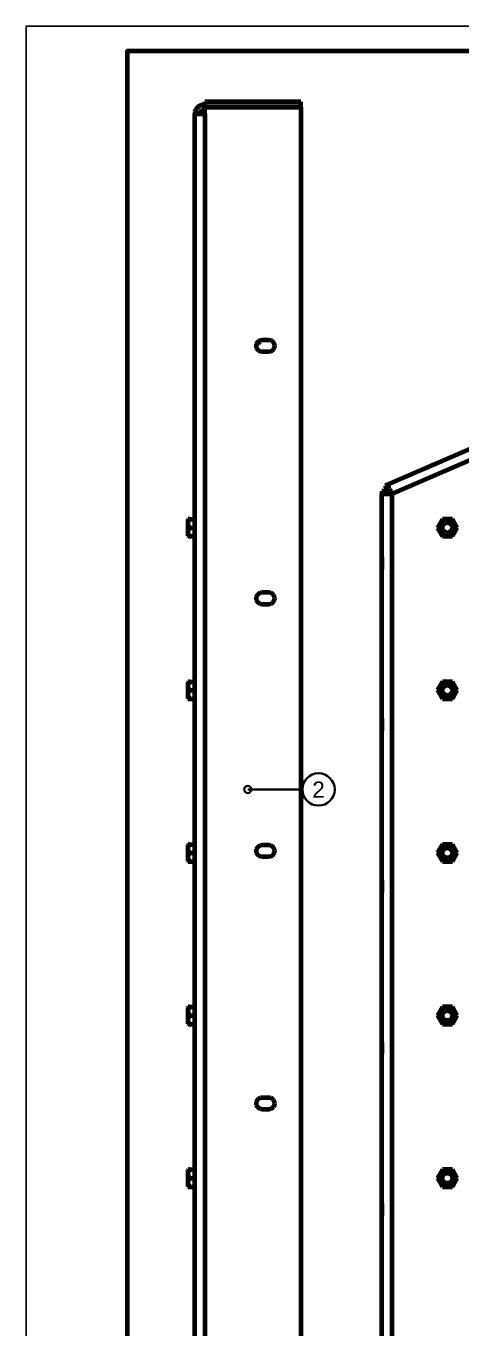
# Model space of a CAD drawing. Header units: millimetres. Extents: x 0 to 599, y 0 to 420.
# Drawn here: x 0 to 86.2, y 162 to 420 of the extents above; entities that cross this region are included whole.
import ezdxf
from ezdxf.enums import TextEntityAlignment as Align

# ---------------------------------------------------------------- set-up
doc = ezdxf.new("R2010")
doc.units = ezdxf.units.MM
doc.styles.add('GOST', font='Arial')

msp = doc.modelspace()

# ---------------------------------------------------------------- linework, layer by layer
at = {"color": 1, "lineweight": 70}
for p, q in [((33.41, 402.99), (33.37, 402.63)), ((33.37, 149.68), (33.37, 402.63)), ((33.37, 402.63), (33.38, 402.63)), ((33.38, 402.63), (33.42, 402.63)), ((33.52, 403.33), (33.41, 402.99)), ((33.42, 402.63), (33.48, 402.63)), ((33.48, 402.63), (33.57, 402.63)), ((33.71, 403.65), (33.52, 403.33)), ((33.57, 402.63), (33.68, 402.63)), ((33.68, 402.63), (33.81, 402.63)), ((33.96, 403.93), (33.71, 403.65)), ((33.81, 402.63), (33.96, 402.63)), ((34.26, 404.16), (33.96, 403.93)), ((33.96, 402.63), (34.12, 402.63)), ((34.12, 402.63), (34.31, 402.63)), ((34.6, 404.33), (34.26, 404.16)), ((34.31, 402.63), (34.5, 402.63)), ((34.37, 402.63), (34.39, 402.81)), ((34.39, 402.81), (34.45, 402.98)), ((34.45, 402.98), (34.54, 403.14)), ((34.5, 402.63), (34.71, 402.63)), ((34.54, 403.14), (34.66, 403.28)), ((34.98, 404.43), (34.6, 404.33)), ((34.66, 403.28), (34.81, 403.4)), ((34.71, 402.63), (34.92, 402.63)), ((34.81, 403.4), (34.99, 403.48)), ((34.92, 402.63), (35.15, 402.63)), ((35.37, 404.47), (34.98, 404.43)), ((34.99, 403.48), (35.17, 403.53)), ((35.15, 402.63), (35.37, 402.63)), ((35.17, 403.53), (35.37, 403.55)), ((54.37, 405), (35.37, 405)), ((35.37, 404.08), (35.37, 405)), ((35.37, 403.97), (35.37, 404.08)), ((35.37, 404.08), (54.37, 404.08)), ((35.37, 402.63), (35.37, 403.97)), ((35.37, 403.97), (54.37, 403.97)), ((35.37, 402.63), (35.37, 149.68)), ((54.37, 404.08), (54.37, 405)), ((54.37, 403.97), (54.37, 404.08)), ((54.37, 403.97), (54.37, 149.68)), ((71.58, 329.2), (245.58, 404.47)), ((246.37, 402.63), (72.37, 327.36)), ((45.57, 356.68), (45.63, 357.05)), ((45.63, 356.31), (45.57, 356.68)), ((45.84, 357.07), (45.61, 356.99)), ((45.63, 357.05), (45.8, 357.38)), ((45.8, 355.97), (45.63, 356.31)), ((45.8, 357.38), (46.06, 357.65)), ((46.02, 357.16), (45.84, 357.07)), ((46.13, 357.27), (46.02, 357.16)), ((46.03, 357.62), (46.13, 357.51)), ((46.06, 357.65), (46.4, 357.82)), ((46.13, 357.51), (46.17, 357.39)), ((46.17, 357.39), (46.13, 357.27)), ((46.4, 357.82), (46.77, 357.88)), ((46.77, 357.88), (47.97, 357.88)), ((47.97, 357.88), (48.34, 357.82)), ((48.34, 357.82), (48.68, 357.65)), ((48.68, 357.65), (48.94, 357.38)), ((48.94, 357.38), (49.11, 357.05)), ((49.11, 356.31), (48.94, 355.97)), ((49.11, 357.05), (49.17, 356.68)), ((49.17, 356.68), (49.11, 356.31)), ((46.06, 355.71), (45.8, 355.97)), ((46.4, 355.54), (46.06, 355.71)), ((46.77, 355.48), (46.4, 355.54)), ((47.97, 355.48), (46.77, 355.48)), ((48.34, 355.54), (47.97, 355.48)), ((48.68, 355.71), (48.34, 355.54)), ((48.94, 355.97), (48.68, 355.71)), ((79.89, 332.79), (79.65, 332.69)), ((80.13, 332.9), (79.89, 332.79)), ((80.38, 333.01), (80.13, 332.9)), ((80.61, 333.11), (80.38, 333.01)), ((80.82, 333.2), (80.61, 333.11)), ((80.99, 333.27), (80.82, 333.2)), ((81.12, 333.33), (80.99, 333.27)), ((81.21, 333.36), (81.12, 333.33)), ((81.23, 333.38), (81.21, 333.36)), ((79.06, 332.44), (79.03, 332.42)), ((79.14, 332.47), (79.06, 332.44)), ((79.27, 332.53), (79.14, 332.47)), ((79.45, 332.6), (79.27, 332.53)), ((79.65, 332.69), (79.45, 332.6)), ((71.37, 327.9), (70.37, 327.9)), ((70.37, 327.9), (70.37, 327.36)), ((71.58, 329.2), (71.08, 328.98)), ((71.48, 328.07), (71.08, 328.98)), ((71.37, 327.36), (71.37, 327.9)), ((71.97, 328.28), (71.48, 328.07)), ((71.58, 329.19), (71.58, 329.2)), ((71.6, 329.15), (71.58, 329.19)), ((71.62, 329.1), (71.6, 329.15)), ((71.65, 329.02), (71.62, 329.1)), ((71.7, 328.92), (71.65, 329.02)), ((71.75, 328.8), (71.7, 328.92)), ((71.81, 328.66), (71.75, 328.8)), ((71.87, 328.51), (71.81, 328.66)), ((71.95, 328.34), (71.87, 328.51)), ((72.03, 328.16), (71.95, 328.34)), ((72.11, 327.97), (72.03, 328.16)), ((72.19, 327.77), (72.11, 327.97)), ((72.28, 327.57), (72.19, 327.77)), ((70.37, 134.68), (70.37, 327.36)), ((70.37, 327.36), (70.38, 327.36)), ((70.38, 327.36), (70.42, 327.36)), ((70.42, 327.36), (70.48, 327.36)), ((70.48, 327.36), (70.57, 327.36)), ((70.57, 327.36), (70.68, 327.36)), ((70.68, 327.36), (70.81, 327.36)), ((70.81, 327.36), (70.96, 327.36)), ((70.96, 327.36), (71.12, 327.36)), ((71.12, 327.36), (71.31, 327.36)), ((71.31, 327.36), (71.5, 327.36)), ((71.5, 327.36), (71.71, 327.36)), ((71.71, 327.36), (71.92, 327.36)), ((71.92, 327.36), (72.15, 327.36)), ((72.15, 327.36), (72.37, 327.36)), ((72.37, 327.36), (72.28, 327.57)), ((72.37, 327.36), (72.37, 134.68)), ((32, 322.3), (32.08, 322.38)), ((32, 322.3), (32, 322.29)), ((32, 322.29), (32, 322.26)), ((32, 322.26), (32, 322.21)), ((32, 322.21), (32, 322.14)), ((32, 322.14), (32, 322.05)), ((32, 322.05), (32, 321.95)), ((32, 321.95), (32, 321.82)), ((32, 321.82), (32, 321.69)), ((32, 321.69), (32, 321.54)), ((32, 321.54), (32, 321.38)), ((32, 321.38), (32, 321.21)), ((32, 321.21), (32, 321.04)), ((32, 321.04), (32, 320.86)), ((32, 320.86), (32, 320.68)), ((32, 320.68), (32, 320.49)), ((32, 320.49), (32, 320.32)), ((32, 320.32), (32, 320.14)), ((32, 320.14), (32, 319.97)), ((32, 319.97), (32, 319.81)), ((32.14, 322.38), (32.08, 322.38)), ((32.08, 322.38), (32.14, 322.38)), ((32.14, 322.38), (32.08, 322.38)), ((32.08, 322.38), (32.14, 322.38)), ((32.14, 322.38), (32.08, 322.38)), ((32.08, 322.38), (32.14, 322.38)), ((32.14, 322.38), (32.08, 322.38)), ((32.08, 322.38), (32.14, 322.38)), ((32.14, 322.38), (32.08, 322.38)), ((32.08, 322.38), (32.14, 322.38)), ((32.14, 322.38), (32.08, 322.38)), ((32.08, 322.38), (32.14, 322.38)), ((32.08, 321.53), (32.14, 321.93)), ((32.14, 321.12), (32.08, 321.53)), ((32.08, 319.83), (32.14, 320.23)), ((32.22, 322.38), (32.14, 322.38)), ((32.14, 322.38), (32.22, 322.38)), ((32.14, 321.93), (32.34, 322.38)), ((32.22, 322.38), (32.14, 322.38)), ((32.14, 322.38), (32.22, 322.38)), ((32.22, 322.38), (32.14, 322.38)), ((32.14, 322.38), (32.22, 322.38)), ((32.22, 322.38), (32.14, 322.38)), ((32.14, 322.38), (32.22, 322.38)), ((32.22, 322.38), (32.14, 322.38)), ((32.14, 322.38), (32.22, 322.38)), ((32.22, 322.38), (32.14, 322.38)), ((32.14, 322.38), (32.22, 322.38)), ((32.34, 320.68), (32.14, 321.12)), ((32.14, 320.23), (32.34, 320.68)), ((32.34, 322.38), (32.22, 322.38)), ((32.22, 322.38), (32.34, 322.38)), ((32.34, 322.38), (32.22, 322.38)), ((32.22, 322.38), (32.34, 322.38)), ((32.34, 322.38), (32.22, 322.38)), ((32.22, 322.38), (32.34, 322.38)), ((32.34, 322.38), (32.22, 322.38)), ((32.22, 322.38), (32.34, 322.38)), ((32.34, 322.38), (32.22, 322.38)), ((32.22, 322.38), (32.34, 322.38)), ((32.34, 322.38), (32.22, 322.38)), ((32.22, 322.38), (32.34, 322.38)), ((32.34, 322.38), (33.37, 322.38)), ((32.34, 320.68), (33.37, 320.68)), ((82.39, 322.38), (81.41, 320.68)), ((81.41, 320.68), (82.39, 318.98)), ((81.76, 320.9), (81.88, 321.32)), ((81.76, 320.46), (81.76, 320.9)), ((81.88, 320.03), (81.76, 320.46)), ((81.88, 321.32), (82.11, 321.7)), ((82.11, 319.65), (81.88, 320.03)), ((82.11, 321.7), (82.43, 322)), ((84.35, 322.38), (82.39, 322.38)), ((82.39, 320.85), (82.5, 321.18)), ((82.39, 320.5), (82.39, 320.85)), ((82.5, 320.18), (82.39, 320.5)), ((82.43, 322), (82.83, 322.21)), ((82.5, 321.18), (82.73, 321.44)), ((82.73, 319.91), (82.5, 320.18)), ((82.73, 321.44), (83.03, 321.62)), ((83.03, 319.74), (82.73, 319.91)), ((82.83, 322.21), (83.26, 322.3)), ((83.03, 321.62), (83.37, 321.68)), ((83.26, 322.3), (83.7, 322.27)), ((83.37, 321.68), (83.71, 321.62)), ((83.7, 322.27), (84.12, 322.12)), ((83.71, 321.62), (84.01, 321.44)), ((84.01, 319.91), (83.71, 319.74)), ((84.01, 321.44), (84.24, 321.18)), ((84.24, 320.18), (84.01, 319.91)), ((84.12, 322.12), (84.48, 321.86)), ((84.24, 321.18), (84.35, 320.85)), ((84.35, 320.5), (84.24, 320.18)), ((85.33, 320.68), (84.35, 322.38)), ((84.35, 320.85), (84.35, 320.5)), ((84.35, 318.98), (85.33, 320.68)), ((84.48, 321.86), (84.76, 321.52)), ((84.76, 321.52), (84.93, 321.11)), ((84.93, 320.24), (84.76, 319.83)), ((84.93, 321.11), (84.99, 320.68)), ((84.99, 320.68), (84.93, 320.24)), ((32, 319.81), (32, 319.66)), ((32, 319.66), (32, 319.53)), ((32, 319.53), (32, 319.41)), ((32, 319.41), (32, 319.3)), ((32, 319.3), (32, 319.21)), ((32, 319.21), (32, 319.14)), ((32, 319.14), (32, 319.09)), ((32, 319.09), (32, 319.06)), ((32, 319.06), (32, 319.05)), ((32, 319.05), (32.08, 318.98)), ((32.14, 319.42), (32.08, 319.83)), ((32.14, 318.98), (32.08, 318.98)), ((32.08, 318.98), (32.14, 318.98)), ((32.14, 318.98), (32.08, 318.98)), ((32.08, 318.98), (32.14, 318.98)), ((32.14, 318.98), (32.08, 318.98)), ((32.08, 318.98), (32.14, 318.98)), ((32.14, 318.98), (32.08, 318.98)), ((32.08, 318.98), (32.14, 318.98)), ((32.14, 318.98), (32.08, 318.98)), ((32.08, 318.98), (32.14, 318.98)), ((32.14, 318.98), (32.08, 318.98)), ((32.08, 318.98), (32.14, 318.98)), ((32.34, 318.98), (32.14, 319.42)), ((32.22, 318.98), (32.14, 318.98)), ((32.14, 318.98), (32.22, 318.98)), ((32.22, 318.98), (32.14, 318.98)), ((32.14, 318.98), (32.22, 318.98)), ((32.22, 318.98), (32.14, 318.98)), ((32.14, 318.98), (32.22, 318.98)), ((32.22, 318.98), (32.14, 318.98)), ((32.14, 318.98), (32.22, 318.98)), ((32.22, 318.98), (32.14, 318.98)), ((32.14, 318.98), (32.22, 318.98)), ((32.22, 318.98), (32.14, 318.98)), ((32.14, 318.98), (32.22, 318.98)), ((32.34, 318.98), (32.22, 318.98)), ((32.22, 318.98), (32.34, 318.98)), ((32.34, 318.98), (32.22, 318.98)), ((32.22, 318.98), (32.34, 318.98)), ((32.34, 318.98), (32.22, 318.98)), ((32.22, 318.98), (32.34, 318.98)), ((32.34, 318.98), (32.22, 318.98)), ((32.22, 318.98), (32.34, 318.98)), ((32.34, 318.98), (32.22, 318.98)), ((32.22, 318.98), (32.34, 318.98)), ((32.34, 318.98), (32.22, 318.98)), ((32.22, 318.98), (32.34, 318.98)), ((32.34, 318.98), (33.37, 318.98)), ((82.43, 319.35), (82.11, 319.65)), ((82.39, 318.98), (84.35, 318.98)), ((82.83, 319.15), (82.43, 319.35)), ((83.26, 319.06), (82.83, 319.15)), ((83.37, 319.68), (83.03, 319.74)), ((83.7, 319.09), (83.26, 319.06)), ((83.71, 319.74), (83.37, 319.68)), ((84.12, 319.24), (83.7, 319.09)), ((84.48, 319.49), (84.12, 319.24)), ((84.76, 319.83), (84.48, 319.49)), ((70.37, 314.85), (70.37, 314.88)), ((70.37, 314.88), (70.37, 314.85)), ((70.37, 314.76), (70.37, 314.85)), ((70.37, 314.85), (70.37, 314.76)), ((70.37, 314.61), (70.37, 314.76)), ((70.37, 314.76), (70.37, 314.61)), ((70.37, 314.42), (70.37, 314.61)), ((70.37, 314.61), (70.37, 314.42)), ((70.37, 314.2), (70.37, 314.42)), ((70.37, 314.42), (70.37, 314.2)), ((70.37, 313.94), (70.37, 314.2)), ((70.37, 314.2), (70.37, 313.94)), ((70.37, 313.68), (70.37, 313.94)), ((70.37, 313.94), (70.37, 313.68)), ((70.37, 313.41), (70.37, 313.68)), ((70.37, 313.68), (70.37, 313.41)), ((70.37, 313.16), (70.37, 313.41)), ((70.37, 313.41), (70.37, 313.16)), ((70.37, 312.93), (70.37, 313.16)), ((70.37, 313.16), (70.37, 312.93)), ((70.37, 312.74), (70.37, 312.93)), ((70.37, 312.93), (70.37, 312.74)), ((70.37, 312.6), (70.37, 312.74)), ((70.37, 312.74), (70.37, 312.6)), ((70.37, 312.51), (70.37, 312.6)), ((70.37, 312.6), (70.37, 312.51)), ((70.37, 312.48), (70.37, 312.51)), ((70.37, 312.51), (70.37, 312.48)), ((45.57, 306.68), (45.63, 307.05)), ((45.63, 307.05), (45.8, 307.38)), ((45.8, 307.38), (46.06, 307.65)), ((46.06, 307.65), (46.4, 307.82)), ((46.4, 307.82), (46.77, 307.88)), ((46.77, 307.88), (47.97, 307.88)), ((47.97, 307.88), (48.34, 307.82)), ((48.34, 307.82), (48.68, 307.65)), ((48.68, 307.65), (48.94, 307.38)), ((48.94, 307.38), (49.11, 307.05)), ((49.11, 307.05), (49.17, 306.68)), ((45.63, 306.31), (45.57, 306.68)), ((45.8, 305.97), (45.63, 306.31)), ((46.06, 305.71), (45.8, 305.97)), ((46.4, 305.54), (46.06, 305.71)), ((46.77, 305.48), (46.4, 305.54)), ((47.97, 305.48), (46.77, 305.48)), ((48.34, 305.54), (47.97, 305.48)), ((48.68, 305.71), (48.34, 305.54)), ((48.94, 305.97), (48.68, 305.71)), ((49.11, 306.31), (48.94, 305.97)), ((49.17, 306.68), (49.11, 306.31)), ((32, 290.1), (32.08, 290.18)), ((32, 290.1), (32, 290.09)), ((32, 290.09), (32, 290.06)), ((32, 290.06), (32, 290.01)), ((32, 290.01), (32, 289.94)), ((32, 289.94), (32, 289.85)), ((32, 289.85), (32, 289.75)), ((32, 289.75), (32, 289.62)), ((32, 289.62), (32, 289.49)), ((32, 289.49), (32, 289.34)), ((32, 289.34), (32, 289.18)), ((32, 289.18), (32, 289.01)), ((32, 289.01), (32, 288.84)), ((32.14, 290.18), (32.08, 290.18)), ((32.08, 290.18), (32.14, 290.18)), ((32.14, 290.18), (32.08, 290.18)), ((32.08, 290.18), (32.14, 290.18)), ((32.08, 289.33), (32.14, 289.73)), ((32.14, 288.92), (32.08, 289.33)), ((32.22, 290.18), (32.14, 290.18)), ((32.14, 290.18), (32.22, 290.18)), ((32.14, 289.73), (32.34, 290.18)), ((32.22, 290.18), (32.14, 290.18)), ((32.14, 290.18), (32.22, 290.18)), ((32.34, 290.18), (32.22, 290.18)), ((32.22, 290.18), (32.34, 290.18)), ((32.34, 290.18), (32.22, 290.18)), ((32.22, 290.18), (32.34, 290.18)), ((32.34, 290.18), (33.37, 290.18)), ((82.39, 290.18), (81.41, 288.48)), ((81.76, 288.7), (81.88, 289.12)), ((81.88, 289.12), (82.11, 289.5)), ((82.11, 289.5), (82.43, 289.8)), ((84.35, 290.18), (82.39, 290.18)), ((82.39, 288.65), (82.5, 288.98)), ((82.43, 289.8), (82.83, 290.01)), ((82.5, 288.98), (82.73, 289.24)), ((82.73, 289.24), (83.03, 289.42)), ((82.83, 290.01), (83.26, 290.1)), ((83.03, 289.42), (83.37, 289.48)), ((83.26, 290.1), (83.7, 290.07)), ((83.37, 289.48), (83.71, 289.42)), ((83.7, 290.07), (84.12, 289.92)), ((83.71, 289.42), (84.01, 289.24)), ((84.01, 289.24), (84.24, 288.98)), ((84.12, 289.92), (84.48, 289.66)), ((84.24, 288.98), (84.35, 288.65)), ((85.33, 288.48), (84.35, 290.18)), ((84.48, 289.66), (84.76, 289.32)), ((84.76, 289.32), (84.93, 288.91)), ((32, 288.84), (32, 288.66)), ((32, 288.66), (32, 288.48)), ((32, 288.48), (32, 288.29)), ((32, 288.29), (32, 288.12)), ((32, 288.12), (32, 287.94)), ((32, 287.94), (32, 287.77)), ((32, 287.77), (32, 287.61)), ((32, 287.61), (32, 287.46)), ((32, 287.46), (32, 287.33)), ((32, 287.33), (32, 287.21)), ((32, 287.21), (32, 287.1)), ((32, 287.1), (32, 287.01)), ((32, 287.01), (32, 286.94)), ((32, 286.94), (32, 286.89)), ((32, 286.89), (32, 286.86)), ((32, 286.86), (32, 286.85)), ((32, 286.85), (32.08, 286.78)), ((32.08, 287.63), (32.14, 288.03)), ((32.14, 287.22), (32.08, 287.63)), ((32.14, 286.78), (32.08, 286.78)), ((32.08, 286.78), (32.14, 286.78)), ((32.14, 286.78), (32.08, 286.78)), ((32.08, 286.78), (32.14, 286.78)), ((32.34, 288.48), (32.14, 288.92)), ((32.14, 288.03), (32.34, 288.48)), ((32.34, 286.78), (32.14, 287.22)), ((32.22, 286.78), (32.14, 286.78)), ((32.14, 286.78), (32.22, 286.78)), ((32.22, 286.78), (32.14, 286.78)), ((32.14, 286.78), (32.22, 286.78)), ((32.34, 286.78), (32.22, 286.78)), ((32.22, 286.78), (32.34, 286.78)), ((32.34, 286.78), (32.22, 286.78)), ((32.22, 286.78), (32.34, 286.78)), ((32.34, 288.48), (33.37, 288.48)), ((32.34, 286.78), (33.37, 286.78)), ((81.41, 288.48), (82.39, 286.78)), ((81.76, 288.26), (81.76, 288.7)), ((81.88, 287.83), (81.76, 288.26)), ((82.11, 287.45), (81.88, 287.83)), ((82.43, 287.15), (82.11, 287.45)), ((82.39, 288.3), (82.39, 288.65)), ((82.5, 287.98), (82.39, 288.3)), ((82.39, 286.78), (84.35, 286.78)), ((82.83, 286.95), (82.43, 287.15)), ((82.73, 287.71), (82.5, 287.98)), ((83.03, 287.54), (82.73, 287.71)), ((83.26, 286.86), (82.83, 286.95)), ((83.37, 287.48), (83.03, 287.54)), ((83.7, 286.89), (83.26, 286.86)), ((83.71, 287.54), (83.37, 287.48)), ((84.12, 287.04), (83.7, 286.89)), ((84.01, 287.71), (83.71, 287.54)), ((84.24, 287.98), (84.01, 287.71)), ((84.48, 287.29), (84.12, 287.04)), ((84.35, 288.3), (84.24, 287.98)), ((84.35, 288.65), (84.35, 288.3)), ((84.35, 286.78), (85.33, 288.48)), ((84.76, 287.63), (84.48, 287.29)), ((84.93, 288.04), (84.76, 287.63)), ((84.93, 288.91), (84.99, 288.48)), ((84.99, 288.48), (84.93, 288.04)), ((70.37, 282.85), (70.37, 282.88)), ((70.37, 282.88), (70.37, 282.85)), ((70.37, 282.76), (70.37, 282.85)), ((70.37, 282.85), (70.37, 282.76)), ((70.37, 282.61), (70.37, 282.76)), ((70.37, 282.76), (70.37, 282.61)), ((70.37, 282.42), (70.37, 282.61)), ((70.37, 282.61), (70.37, 282.42)), ((70.37, 282.2), (70.37, 282.42)), ((70.37, 282.42), (70.37, 282.2)), ((70.37, 281.94), (70.37, 282.2)), ((70.37, 282.2), (70.37, 281.94)), ((70.37, 281.68), (70.37, 281.94)), ((70.37, 281.94), (70.37, 281.68)), ((70.37, 281.41), (70.37, 281.68)), ((70.37, 281.68), (70.37, 281.41)), ((70.37, 281.16), (70.37, 281.41)), ((70.37, 281.41), (70.37, 281.16)), ((70.37, 280.93), (70.37, 281.16)), ((70.37, 281.16), (70.37, 280.93)), ((70.37, 280.74), (70.37, 280.93)), ((70.37, 280.93), (70.37, 280.74)), ((70.37, 280.6), (70.37, 280.74)), ((70.37, 280.74), (70.37, 280.6)), ((70.37, 280.51), (70.37, 280.6)), ((70.37, 280.6), (70.37, 280.51)), ((70.37, 280.48), (70.37, 280.51)), ((70.37, 280.51), (70.37, 280.48)), ((32, 257.9), (32.08, 257.98)), ((32.14, 257.98), (32.08, 257.98)), ((32.08, 257.98), (32.14, 257.98)), ((32.14, 257.98), (32.08, 257.98)), ((32.08, 257.98), (32.14, 257.98)), ((32.22, 257.98), (32.14, 257.98)), ((32.14, 257.98), (32.22, 257.98)), ((32.14, 257.53), (32.34, 257.98)), ((32.22, 257.98), (32.14, 257.98)), ((32.14, 257.98), (32.22, 257.98)), ((32.34, 257.98), (32.22, 257.98)), ((32.22, 257.98), (32.34, 257.98)), ((32.34, 257.98), (32.22, 257.98)), ((32.22, 257.98), (32.34, 257.98)), ((32.34, 257.98), (33.37, 257.98)), ((82.39, 257.98), (81.41, 256.28)), ((84.35, 257.98), (82.39, 257.98)), ((85.33, 256.28), (84.35, 257.98)), ((32, 257.9), (32, 257.89)), ((32, 257.89), (32, 257.86)), ((32, 257.86), (32, 257.81)), ((32, 257.81), (32, 257.74)), ((32, 257.74), (32, 257.65)), ((32, 257.65), (32, 257.55)), ((32, 257.55), (32, 257.42)), ((32, 257.42), (32, 257.29)), ((32, 257.29), (32, 257.14)), ((32, 257.14), (32, 256.98)), ((32, 256.98), (32, 256.81)), ((32, 256.81), (32, 256.64)), ((32, 256.64), (32, 256.46)), ((32, 256.46), (32, 256.28)), ((32, 256.28), (32, 256.09)), ((32, 256.09), (32, 255.92)), ((32, 255.92), (32, 255.74)), ((32, 255.74), (32, 255.57)), ((32, 255.57), (32, 255.41)), ((32, 255.41), (32, 255.26)), ((32.08, 257.13), (32.14, 257.53)), ((32.14, 256.72), (32.08, 257.13)), ((32.08, 255.43), (32.14, 255.83)), ((32.14, 255.02), (32.08, 255.43)), ((32.34, 256.28), (32.14, 256.72)), ((32.14, 255.83), (32.34, 256.28)), ((32.34, 256.28), (33.37, 256.28)), ((45.57, 256.68), (45.63, 257.05)), ((45.63, 256.31), (45.57, 256.68)), ((45.63, 257.05), (45.8, 257.38)), ((45.8, 255.97), (45.63, 256.31)), ((45.8, 257.38), (46.06, 257.65)), ((46.06, 255.71), (45.8, 255.97)), ((46.06, 257.65), (46.4, 257.82)), ((46.4, 255.54), (46.06, 255.71)), ((46.4, 257.82), (46.77, 257.88)), ((46.77, 255.48), (46.4, 255.54)), ((46.77, 257.88), (47.97, 257.88)), ((47.97, 255.48), (46.77, 255.48)), ((47.97, 257.88), (48.34, 257.82)), ((48.34, 255.54), (47.97, 255.48)), ((48.34, 257.82), (48.68, 257.65)), ((48.68, 255.71), (48.34, 255.54)), ((48.68, 257.65), (48.94, 257.38)), ((48.94, 255.97), (48.68, 255.71)), ((48.94, 257.38), (49.11, 257.05)), ((49.11, 256.31), (48.94, 255.97)), ((49.11, 257.05), (49.17, 256.68)), ((49.17, 256.68), (49.11, 256.31)), ((81.41, 256.28), (82.39, 254.58)), ((81.76, 256.5), (81.88, 256.92)), ((81.76, 256.06), (81.76, 256.5)), ((81.88, 255.63), (81.76, 256.06)), ((81.88, 256.92), (82.11, 257.3)), ((82.11, 255.25), (81.88, 255.63)), ((82.11, 257.3), (82.43, 257.6)), ((82.39, 256.45), (82.5, 256.78)), ((82.39, 256.1), (82.39, 256.45)), ((82.5, 255.78), (82.39, 256.1)), ((82.43, 257.6), (82.83, 257.81)), ((82.5, 256.78), (82.73, 257.04)), ((82.73, 255.51), (82.5, 255.78)), ((82.73, 257.04), (83.03, 257.22)), ((83.03, 255.34), (82.73, 255.51)), ((82.83, 257.81), (83.26, 257.9)), ((83.03, 257.22), (83.37, 257.28)), ((83.26, 257.9), (83.7, 257.87)), ((83.37, 257.28), (83.71, 257.22)), ((83.7, 257.87), (84.12, 257.72)), ((83.71, 257.22), (84.01, 257.04)), ((84.01, 255.51), (83.71, 255.34)), ((84.01, 257.04), (84.24, 256.78)), ((84.24, 255.78), (84.01, 255.51)), ((84.12, 257.72), (84.48, 257.46)), ((84.24, 256.78), (84.35, 256.45)), ((84.35, 256.1), (84.24, 255.78)), ((84.35, 256.45), (84.35, 256.1)), ((84.35, 254.58), (85.33, 256.28)), ((84.48, 257.46), (84.76, 257.12)), ((84.76, 255.43), (84.48, 255.09)), ((84.76, 257.12), (84.93, 256.71)), ((84.93, 255.84), (84.76, 255.43)), ((84.93, 256.71), (84.99, 256.28)), ((84.99, 256.28), (84.93, 255.84)), ((32, 255.26), (32, 255.13)), ((32, 255.13), (32, 255.01)), ((32, 255.01), (32, 254.9)), ((32, 254.9), (32, 254.81)), ((32, 254.81), (32, 254.74)), ((32, 254.74), (32, 254.69)), ((32, 254.69), (32, 254.66)), ((32, 254.66), (32, 254.65)), ((32, 254.65), (32.08, 254.58)), ((32.14, 254.58), (32.08, 254.58)), ((32.08, 254.58), (32.14, 254.58)), ((32.14, 254.58), (32.08, 254.58)), ((32.08, 254.58), (32.14, 254.58)), ((32.34, 254.58), (32.14, 255.02)), ((32.22, 254.58), (32.14, 254.58)), ((32.14, 254.58), (32.22, 254.58)), ((32.22, 254.58), (32.14, 254.58)), ((32.14, 254.58), (32.22, 254.58)), ((32.34, 254.58), (32.22, 254.58)), ((32.22, 254.58), (32.34, 254.58)), ((32.34, 254.58), (32.22, 254.58)), ((32.22, 254.58), (32.34, 254.58)), ((32.34, 254.58), (33.37, 254.58)), ((82.43, 254.95), (82.11, 255.25)), ((82.39, 254.58), (84.35, 254.58)), ((82.83, 254.75), (82.43, 254.95)), ((83.26, 254.66), (82.83, 254.75)), ((83.37, 255.28), (83.03, 255.34)), ((83.7, 254.69), (83.26, 254.66)), ((83.71, 255.34), (83.37, 255.28)), ((84.12, 254.84), (83.7, 254.69)), ((84.48, 255.09), (84.12, 254.84)), ((70.37, 250.85), (70.37, 250.88)), ((70.37, 250.88), (70.37, 250.85)), ((70.37, 250.76), (70.37, 250.85)), ((70.37, 250.85), (70.37, 250.76)), ((70.37, 250.61), (70.37, 250.76)), ((70.37, 250.76), (70.37, 250.61)), ((70.37, 250.42), (70.37, 250.61)), ((70.37, 250.61), (70.37, 250.42)), ((70.37, 250.2), (70.37, 250.42)), ((70.37, 250.42), (70.37, 250.2)), ((70.37, 249.94), (70.37, 250.2)), ((70.37, 250.2), (70.37, 249.94)), ((70.37, 249.68), (70.37, 249.94)), ((70.37, 249.94), (70.37, 249.68)), ((70.37, 249.41), (70.37, 249.68)), ((70.37, 249.68), (70.37, 249.41)), ((70.37, 249.16), (70.37, 249.41)), ((70.37, 249.41), (70.37, 249.16)), ((70.37, 248.93), (70.37, 249.16)), ((70.37, 249.16), (70.37, 248.93)), ((70.37, 248.74), (70.37, 248.93)), ((70.37, 248.93), (70.37, 248.74)), ((70.37, 248.6), (70.37, 248.74)), ((70.37, 248.74), (70.37, 248.6)), ((70.37, 248.51), (70.37, 248.6)), ((70.37, 248.6), (70.37, 248.51)), ((70.37, 248.48), (70.37, 248.51)), ((70.37, 248.51), (70.37, 248.48)), ((32, 225.7), (32.08, 225.78)), ((32, 225.7), (32, 225.69)), ((32, 225.69), (32, 225.66)), ((32, 225.66), (32, 225.61)), ((32, 225.61), (32, 225.54)), ((32, 225.54), (32, 225.45)), ((32, 225.45), (32, 225.35)), ((32, 225.35), (32, 225.22)), ((32, 225.22), (32, 225.09)), ((32, 225.09), (32, 224.94)), ((32, 224.94), (32, 224.78)), ((32, 224.78), (32, 224.61)), ((32, 224.61), (32, 224.44)), ((32, 224.44), (32, 224.26)), ((32.14, 225.78), (32.08, 225.78)), ((32.08, 225.78), (32.14, 225.78)), ((32.14, 225.78), (32.08, 225.78)), ((32.08, 225.78), (32.14, 225.78)), ((32.08, 224.93), (32.14, 225.33)), ((32.14, 224.52), (32.08, 224.93)), ((32.22, 225.78), (32.14, 225.78)), ((32.14, 225.78), (32.22, 225.78)), ((32.14, 225.33), (32.34, 225.78)), ((32.22, 225.78), (32.14, 225.78)), ((32.14, 225.78), (32.22, 225.78)), ((32.34, 224.08), (32.14, 224.52)), ((32.34, 225.78), (32.22, 225.78)), ((32.22, 225.78), (32.34, 225.78)), ((32.34, 225.78), (32.22, 225.78)), ((32.22, 225.78), (32.34, 225.78)), ((32.34, 225.78), (33.37, 225.78)), ((82.39, 225.78), (81.41, 224.08)), ((81.76, 224.3), (81.88, 224.72)), ((81.88, 224.72), (82.11, 225.1)), ((82.11, 225.1), (82.43, 225.4)), ((84.35, 225.78), (82.39, 225.78)), ((82.39, 224.25), (82.5, 224.58)), ((82.43, 225.4), (82.83, 225.61)), ((82.5, 224.58), (82.73, 224.84)), ((82.73, 224.84), (83.03, 225.02)), ((82.83, 225.61), (83.26, 225.7)), ((83.03, 225.02), (83.37, 225.08)), ((83.26, 225.7), (83.7, 225.67)), ((83.37, 225.08), (83.71, 225.02)), ((83.7, 225.67), (84.12, 225.52)), ((83.71, 225.02), (84.01, 224.84)), ((84.01, 224.84), (84.24, 224.58)), ((84.12, 225.52), (84.48, 225.26)), ((84.24, 224.58), (84.35, 224.25)), ((85.33, 224.08), (84.35, 225.78)), ((84.48, 225.26), (84.76, 224.92)), ((84.76, 224.92), (84.93, 224.51)), ((84.93, 224.51), (84.99, 224.08)), ((32, 224.26), (32, 224.08)), ((32, 224.08), (32, 223.89)), ((32, 223.89), (32, 223.72)), ((32, 223.72), (32, 223.54)), ((32, 223.54), (32, 223.37)), ((32, 223.37), (32, 223.21)), ((32, 223.21), (32, 223.06)), ((32, 223.06), (32, 222.93)), ((32, 222.93), (32, 222.81)), ((32, 222.81), (32, 222.7)), ((32, 222.7), (32, 222.61)), ((32, 222.61), (32, 222.54)), ((32, 222.54), (32, 222.49)), ((32, 222.49), (32, 222.46)), ((32, 222.46), (32, 222.45)), ((32, 222.45), (32.08, 222.38)), ((32.08, 223.23), (32.14, 223.63)), ((32.14, 222.82), (32.08, 223.23)), ((32.14, 222.38), (32.08, 222.38)), ((32.08, 222.38), (32.14, 222.38)), ((32.14, 222.38), (32.08, 222.38)), ((32.08, 222.38), (32.14, 222.38)), ((32.14, 223.63), (32.34, 224.08)), ((32.34, 222.38), (32.14, 222.82)), ((32.22, 222.38), (32.14, 222.38)), ((32.14, 222.38), (32.22, 222.38)), ((32.22, 222.38), (32.14, 222.38)), ((32.14, 222.38), (32.22, 222.38)), ((32.34, 222.38), (32.22, 222.38)), ((32.22, 222.38), (32.34, 222.38)), ((32.34, 222.38), (32.22, 222.38)), ((32.22, 222.38), (32.34, 222.38)), ((32.34, 224.08), (33.37, 224.08)), ((32.34, 222.38), (33.37, 222.38)), ((81.41, 224.08), (82.39, 222.38)), ((81.76, 223.86), (81.76, 224.3)), ((81.88, 223.43), (81.76, 223.86)), ((82.11, 223.05), (81.88, 223.43)), ((82.43, 222.75), (82.11, 223.05)), ((82.39, 223.9), (82.39, 224.25)), ((82.5, 223.58), (82.39, 223.9)), ((82.39, 222.38), (84.35, 222.38)), ((82.83, 222.55), (82.43, 222.75)), ((82.73, 223.31), (82.5, 223.58)), ((83.03, 223.14), (82.73, 223.31)), ((83.26, 222.46), (82.83, 222.55)), ((83.37, 223.08), (83.03, 223.14)), ((83.7, 222.49), (83.26, 222.46)), ((83.71, 223.14), (83.37, 223.08)), ((84.12, 222.64), (83.7, 222.49)), ((84.01, 223.31), (83.71, 223.14)), ((84.24, 223.58), (84.01, 223.31)), ((84.48, 222.89), (84.12, 222.64)), ((84.35, 223.9), (84.24, 223.58)), ((84.35, 224.25), (84.35, 223.9)), ((84.35, 222.38), (85.33, 224.08)), ((84.76, 223.23), (84.48, 222.89)), ((84.93, 223.64), (84.76, 223.23)), ((84.99, 224.08), (84.93, 223.64)), ((70.37, 218.85), (70.37, 218.88)), ((70.37, 218.88), (70.37, 218.85)), ((70.37, 218.76), (70.37, 218.85)), ((70.37, 218.85), (70.37, 218.76)), ((70.37, 218.61), (70.37, 218.76)), ((70.37, 218.76), (70.37, 218.61)), ((70.37, 218.42), (70.37, 218.61)), ((70.37, 218.61), (70.37, 218.42)), ((70.37, 218.2), (70.37, 218.42)), ((70.37, 218.42), (70.37, 218.2)), ((70.37, 217.94), (70.37, 218.2)), ((70.37, 218.2), (70.37, 217.94)), ((70.37, 217.68), (70.37, 217.94)), ((70.37, 217.94), (70.37, 217.68)), ((70.37, 217.41), (70.37, 217.68)), ((70.37, 217.68), (70.37, 217.41)), ((70.37, 217.16), (70.37, 217.41)), ((70.37, 217.41), (70.37, 217.16)), ((70.37, 216.93), (70.37, 217.16)), ((70.37, 217.16), (70.37, 216.93)), ((70.37, 216.74), (70.37, 216.93)), ((70.37, 216.93), (70.37, 216.74)), ((70.37, 216.6), (70.37, 216.74)), ((70.37, 216.74), (70.37, 216.6)), ((70.37, 216.51), (70.37, 216.6)), ((70.37, 216.6), (70.37, 216.51)), ((70.37, 216.48), (70.37, 216.51)), ((70.37, 216.51), (70.37, 216.48)), ((45.57, 206.68), (45.63, 207.05)), ((45.63, 206.31), (45.57, 206.68)), ((45.63, 207.05), (45.8, 207.38)), ((45.8, 207.38), (46.06, 207.65)), ((46.06, 207.65), (46.4, 207.82)), ((46.4, 207.82), (46.77, 207.88)), ((46.77, 207.88), (47.97, 207.88)), ((47.97, 207.88), (48.34, 207.82)), ((48.34, 207.82), (48.68, 207.65)), ((48.68, 207.65), (48.94, 207.38)), ((48.94, 207.38), (49.11, 207.05)), ((49.11, 207.05), (49.17, 206.68)), ((49.17, 206.68), (49.11, 206.31)), ((45.8, 205.97), (45.63, 206.31)), ((46.06, 205.71), (45.8, 205.97)), ((46.4, 205.54), (46.06, 205.71)), ((46.77, 205.48), (46.4, 205.54)), ((47.97, 205.48), (46.77, 205.48)), ((48.34, 205.54), (47.97, 205.48)), ((48.68, 205.71), (48.34, 205.54)), ((48.94, 205.97), (48.68, 205.71)), ((49.11, 206.31), (48.94, 205.97)), ((32, 193.5), (32.08, 193.58)), ((32, 193.5), (32, 193.49)), ((32, 193.49), (32, 193.46)), ((32.14, 193.58), (32.08, 193.58)), ((32.08, 193.58), (32.14, 193.58)), ((32.14, 193.58), (32.08, 193.58)), ((32.08, 193.58), (32.14, 193.58)), ((32.22, 193.58), (32.14, 193.58)), ((32.14, 193.58), (32.22, 193.58)), ((32.14, 193.13), (32.34, 193.58)), ((32.22, 193.58), (32.14, 193.58)), ((32.14, 193.58), (32.22, 193.58)), ((32.34, 193.58), (32.22, 193.58)), ((32.22, 193.58), (32.34, 193.58)), ((32.34, 193.58), (32.22, 193.58)), ((32.22, 193.58), (32.34, 193.58)), ((32.34, 193.58), (33.37, 193.58)), ((82.39, 193.58), (81.41, 191.88)), ((84.35, 193.58), (82.39, 193.58)), ((82.83, 193.41), (83.26, 193.5)), ((83.26, 193.5), (83.7, 193.47)), ((85.33, 191.88), (84.35, 193.58)), ((32, 193.46), (32, 193.41)), ((32, 193.41), (32, 193.34)), ((32, 193.34), (32, 193.25)), ((32, 193.25), (32, 193.15)), ((32, 193.15), (32, 193.02)), ((32, 193.02), (32, 192.89)), ((32, 192.89), (32, 192.74)), ((32, 192.74), (32, 192.58)), ((32, 192.58), (32, 192.41)), ((32, 192.41), (32, 192.24)), ((32, 192.24), (32, 192.06)), ((32, 192.06), (32, 191.88)), ((32, 191.88), (32, 191.69)), ((32, 191.69), (32, 191.52)), ((32, 191.52), (32, 191.34)), ((32, 191.34), (32, 191.17)), ((32, 191.17), (32, 191.01)), ((32, 191.01), (32, 190.86)), ((32.08, 192.73), (32.14, 193.13)), ((32.14, 192.32), (32.08, 192.73)), ((32.08, 191.03), (32.14, 191.43)), ((32.14, 190.62), (32.08, 191.03)), ((32.34, 191.88), (32.14, 192.32)), ((32.14, 191.43), (32.34, 191.88)), ((32.34, 191.88), (33.37, 191.88)), ((81.41, 191.88), (82.39, 190.18)), ((81.76, 192.1), (81.88, 192.52)), ((81.76, 191.66), (81.76, 192.1)), ((81.88, 191.23), (81.76, 191.66)), ((81.88, 192.52), (82.11, 192.9)), ((82.11, 190.85), (81.88, 191.23)), ((82.11, 192.9), (82.43, 193.2)), ((82.39, 192.05), (82.5, 192.38)), ((82.39, 191.7), (82.39, 192.05)), ((82.5, 191.38), (82.39, 191.7)), ((82.43, 193.2), (82.83, 193.41)), ((82.5, 192.38), (82.73, 192.64)), ((82.73, 191.11), (82.5, 191.38)), ((82.73, 192.64), (83.03, 192.82)), ((83.03, 190.94), (82.73, 191.11)), ((83.03, 192.82), (83.37, 192.88)), ((83.37, 190.88), (83.03, 190.94)), ((83.37, 192.88), (83.71, 192.82)), ((83.71, 190.94), (83.37, 190.88)), ((83.7, 193.47), (84.12, 193.32)), ((83.71, 192.82), (84.01, 192.64)), ((84.01, 191.11), (83.71, 190.94)), ((84.01, 192.64), (84.24, 192.38)), ((84.24, 191.38), (84.01, 191.11)), ((84.12, 193.32), (84.48, 193.06)), ((84.24, 192.38), (84.35, 192.05)), ((84.35, 191.7), (84.24, 191.38)), ((84.35, 192.05), (84.35, 191.7)), ((84.35, 190.18), (85.33, 191.88)), ((84.48, 193.06), (84.76, 192.72)), ((84.76, 191.03), (84.48, 190.69)), ((84.76, 192.72), (84.93, 192.31)), ((84.93, 191.44), (84.76, 191.03)), ((84.93, 192.31), (84.99, 191.88)), ((84.99, 191.88), (84.93, 191.44)), ((32, 190.86), (32, 190.73)), ((32, 190.73), (32, 190.61)), ((32, 190.61), (32, 190.5)), ((32, 190.5), (32, 190.41)), ((32, 190.41), (32, 190.34)), ((32, 190.34), (32, 190.29)), ((32, 190.29), (32, 190.26)), ((32, 190.26), (32, 190.25)), ((32, 190.25), (32.08, 190.18)), ((32.14, 190.18), (32.08, 190.18)), ((32.08, 190.18), (32.14, 190.18)), ((32.14, 190.18), (32.08, 190.18)), ((32.08, 190.18), (32.14, 190.18)), ((32.34, 190.18), (32.14, 190.62)), ((32.22, 190.18), (32.14, 190.18)), ((32.14, 190.18), (32.22, 190.18)), ((32.22, 190.18), (32.14, 190.18)), ((32.14, 190.18), (32.22, 190.18)), ((32.34, 190.18), (32.22, 190.18)), ((32.22, 190.18), (32.34, 190.18)), ((32.34, 190.18), (32.22, 190.18)), ((32.22, 190.18), (32.34, 190.18)), ((32.34, 190.18), (33.37, 190.18)), ((82.43, 190.55), (82.11, 190.85)), ((82.39, 190.18), (84.35, 190.18)), ((82.83, 190.35), (82.43, 190.55)), ((83.26, 190.26), (82.83, 190.35)), ((83.7, 190.29), (83.26, 190.26)), ((84.12, 190.44), (83.7, 190.29)), ((84.48, 190.69), (84.12, 190.44)), ((70.37, 186.85), (70.37, 186.88)), ((70.37, 186.88), (70.37, 186.85)), ((70.37, 186.76), (70.37, 186.85)), ((70.37, 186.85), (70.37, 186.76)), ((70.37, 186.61), (70.37, 186.76)), ((70.37, 186.76), (70.37, 186.61)), ((70.37, 186.42), (70.37, 186.61)), ((70.37, 186.61), (70.37, 186.42)), ((70.37, 186.2), (70.37, 186.42)), ((70.37, 186.42), (70.37, 186.2)), ((70.37, 185.94), (70.37, 186.2)), ((70.37, 186.2), (70.37, 185.94)), ((70.37, 185.68), (70.37, 185.94)), ((70.37, 185.94), (70.37, 185.68)), ((70.37, 185.41), (70.37, 185.68)), ((70.37, 185.68), (70.37, 185.41)), ((70.37, 185.16), (70.37, 185.41)), ((70.37, 185.41), (70.37, 185.16)), ((70.37, 184.93), (70.37, 185.16)), ((70.37, 185.16), (70.37, 184.93)), ((70.37, 184.74), (70.37, 184.93)), ((70.37, 184.93), (70.37, 184.74)), ((70.37, 184.6), (70.37, 184.74)), ((70.37, 184.74), (70.37, 184.6)), ((70.37, 184.51), (70.37, 184.6)), ((70.37, 184.6), (70.37, 184.51)), ((70.37, 184.48), (70.37, 184.51)), ((70.37, 184.51), (70.37, 184.48))]:
    msp.add_line(p, q, dxfattribs=at)
at = {"color": 7, "lineweight": 35}
msp.add_line((54.27, 268.84), (43.87, 268.84), dxfattribs=at)
at = {"color": 7, "lineweight": 25}
msp.add_lwpolyline([(0, 0), (594, 0), (594, 420), (0, 420)], close=True, dxfattribs=at)
at = {"color": 7, "lineweight": 70}
msp.add_lwpolyline([(20, 5), (589, 5), (589, 415), (20, 415)], close=True, dxfattribs=at)
at = {"color": 7, "lineweight": 35}
for centre, radius in [((57.87, 268.84), 3.2), ((43.87, 268.84), 0.7)]:
    msp.add_circle(centre, radius, dxfattribs=at)

# ---------------------------------------------------------------- texts
at = {"color": 7, "style": 'GOST'}
msp.add_text('2', height=3.2, dxfattribs=at).set_placement((57.87, 268.84), align=Align.MIDDLE)

doc.saveas('drawing.dxf')
